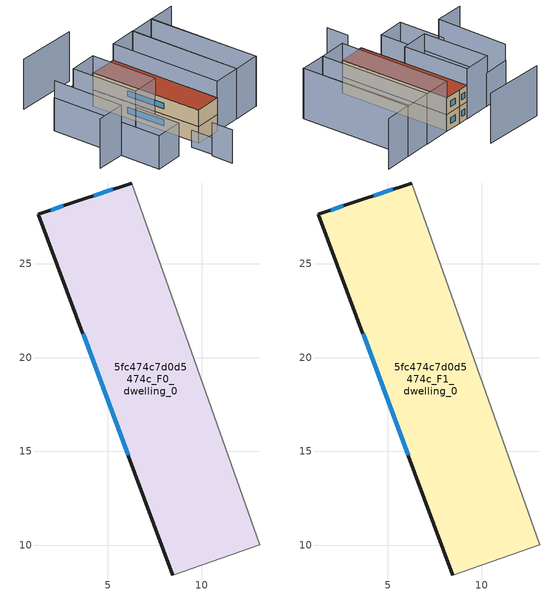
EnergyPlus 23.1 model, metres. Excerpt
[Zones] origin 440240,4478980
5fc474c7d0d5474c_F0_dwelling_0
 floor ground (EU_floor_Construction): 6.26,29.3 13.08,10.03 8.46,8.42 1.29,27.64 3.26,28.29 z0
 wall outside (EU_wall_Construction): 6.26,29.3 3.26,28.29 1.29,27.64 8.46,8.42 z0:3
 wall adiabatic (EU_wall_Construction): 8.46,8.42 13.08,10.03 6.26,29.3 z0:3
 window (EU_Window_Construction): 5.27,28.97 4.25,28.63 / 3.67,21.27 6.08,14.79 / 2.61,28.08 1.95,27.86 z0.99:2.01
5fc474c7d0d5474c_F1_dwelling_0
 floor to 5fc474c7d0d5474c_F0_dwelling_0 (EU_floor_Construction): 6.26,29.3 13.08,10.03 8.46,8.42 1.29,27.64 3.26,28.29 z3
 wall outside (EU_wall_Construction): 6.26,29.3 3.26,28.29 1.29,27.64 8.46,8.42 z3:6
 wall adiabatic (EU_wall_Construction): 8.46,8.42 13.08,10.03 6.26,29.3 z3:6
 window (EU_Window_Construction): 5.27,28.97 4.25,28.63 / 3.67,21.27 6.08,14.79 / 2.61,28.08 1.95,27.86 z3.99:5.01
 roof outside (EU_roof_Construction): 13.08,10.03 6.26,29.3 3.26,28.29 1.29,27.64 8.46,8.42 z6
shading: 7.93,3.86 9.28,0.13 / -1.3,4.96 -8.18,24.43 / -8.18,24.43 -3.38,26.13 / -3.38,26.13 3.49,6.66 / 3.49,6.66 -1.3,4.96 z0:6; 6.86,8.03 8.32,3.99 z0:3; -8.04,24.5 -3.81,12.03 / -3.81,12.03 -8.92,10.3 / 22.63,13.28 15.57,32.44 / 15.57,32.44 20.6,34.29 / 2.7,36.37 -8.26,32.95 / 13.08,10.01 6.26,29.3 / 6.26,29.3 11.07,31.01 / 11.07,31.01 17.9,11.71 / 17.9,11.71 13.08,10.01 / 0.61,14.58 -3.54,26.01 / -3.54,26.01 1.34,27.78 / 1.34,27.78 5.5,16.35 / 5.5,16.35 0.61,14.58 / 17.9,11.69 11.06,30.92 / 11.06,30.92 15.76,32.59 / 15.76,32.59 22.6,13.36 / 22.6,13.36 17.9,11.69 z0:9
[Building]
EU S2 Campaign: North Axis=0; Terrain=City; Solar Distribution=FullExterior
[Site:Location]
Madrid: Latitude=40.5; Longitude=-3.5; Time Zone=1; Elevation=609
[SizingPeriod:WeatherFileDays]
AnnualSizingPeriod: Begin Month=1; Begin Day of Month=1; End Month=12; End Day of Month=31; Day of Week for Start Day=Monday; Use Weather File Daylight Saving Period=No; Use Weather File Rain and Snow Indicators=No
[MATERIAL]
EU_InternalMass_Material: Roughness=MediumRough; Thickness=0.1; Conductivity=1; Density=1800; Specific Heat=900; Thermal Absorptance=0.9; Solar Absorptance=0.7; Visible Absorptance=0.7
[MATERIAL:NOMASS] Roughness=MediumRough; Thermal Absorptance=0.9; Solar Absorptance=0.7; Visible Absorptance=0.7
Name | Thermal Resistance
EU_wall_NoMass | 0.609216
EU_roof_NoMass | 0.513268
EU_floor_NoMass | 0.568163
[WINDOWMATERIAL:SIMPLEGLAZINGSYSTEM]
EU_Window_SimpleGlazing: UFactor=5.50606; Solar Heat Gain Coefficient=0.85; Visible Transmittance=0.85
[CONSTRUCTION]
EU_wall_Construction: EU_wall_NoMass
EU_roof_Construction: EU_roof_NoMass
EU_floor_Construction: EU_floor_NoMass
EU_Window_Construction: EU_Window_SimpleGlazing
EU_InternalMass_Construction: EU_InternalMass_Material
[ZONE] Type=1; Multiplier=1; Ceiling Height=autocalculate; Volume=310.968; Floor Area=autocalculate; Part of Total Floor Area=Yes
5fc474c7d0d5474c_F0_dwelling_0; 5fc474c7d0d5474c_F1_dwelling_0
[INTERNALMASS] Construction=EU_InternalMass_Construction; Surface Area=103.656
Name | Zone or ZoneList
5fc474c7d0d5474c_F0_dwelling_0_EU_InternalMass | 5fc474c7d0d5474c_F0_dwelling_0
5fc474c7d0d5474c_F1_dwelling_0_EU_InternalMass | 5fc474c7d0d5474c_F1_dwelling_0
[OTHEREQUIPMENT] Fuel Type=Electricity; Design Level Calculation Method=Watts/Area; Power per Zone Floor Area=1; Fraction Latent=0; Fraction Radiant=0; Fraction Lost=0; Carbon Dioxide Generation Rate=0; EndUse Subcategory=EU_Step8_InternalGains
Name | Zone or ZoneList or Space or SpaceList | Schedule
EU_Step8_InternalGain_5fc474c7d0d5474c_F0_dwelling_0_f000 | 5fc474c7d0d5474c_F0_dwelling_0 | EU_Step8_GainSchedule_5fc474c7d0d5474c_F0_dwelling_0_f000
EU_Step8_InternalGain_5fc474c7d0d5474c_F1_dwelling_0_f000 | 5fc474c7d0d5474c_F1_dwelling_0 | EU_Step8_GainSchedule_5fc474c7d0d5474c_F1_dwelling_0_f000
[ZONEVENTILATION:DESIGNFLOWRATE] Schedule=EU_AlwaysOn; Design Flow Rate Calculation Method=AirChanges/Hour; Air Changes per Hour=0.752966; Ventilation Type=Natural; Fan Pressure Rise=0; Fan Total Efficiency=1; Constant Term Coefficient=1; Temperature Term Coefficient=0; Velocity Term Coefficient=0; Velocity Squared Term Coefficient=0; Minimum Indoor Temperature=-100; Maximum Indoor Temperature=100; Delta Temperature=-100; Minimum Outdoor Temperature=-100; Maximum Outdoor Temperature=100; Maximum Wind Speed=40
Name | Zone or ZoneList or Space or SpaceList
EU_ConstantAir_5fc474c7d0d5474c_F0_dwelling_0 | 5fc474c7d0d5474c_F0_dwelling_0
EU_ConstantAir_5fc474c7d0d5474c_F1_dwelling_0 | 5fc474c7d0d5474c_F1_dwelling_0
[HVACTEMPLATE:THERMOSTAT] Constant Heating Setpoint=20; Constant Cooling Setpoint=50
EU_HeatOnly_5fc474c7d0d5474c_F0_dwelling_0; EU_HeatOnly_5fc474c7d0d5474c_F1_dwelling_0
[HVACTEMPLATE:ZONE:IDEALLOADSAIRSYSTEM] System Availability Schedule=EU_AlwaysOn; Maximum Heating Supply Air Temperature=50; Minimum Cooling Supply Air Temperature=13; Maximum Heating Supply Air Humidity Ratio=0.0156; Minimum Cooling Supply Air Humidity Ratio=0.0077; Heating Limit=NoLimit; Cooling Limit=NoLimit; Heating Availability Schedule=EU_AlwaysOn; Cooling Availability Schedule=EU_CoolingOff; Dehumidification Control Type=ConstantSensibleHeatRatio; Cooling Sensible Heat Ratio=0.7; Dehumidification Setpoint=60; Humidification Control Type=None; Humidification Setpoint=30; Outdoor Air Method=None; Outdoor Air Flow Rate per Person=0.00944; Outdoor Air Flow Rate per Zone Floor Area=0; Outdoor Air Flow Rate per Zone=0; Demand Controlled Ventilation Type=None; Outdoor Air Economizer Type=NoEconomizer; Heat Recovery Type=None; Sensible Heat Recovery Effectiveness=0.7; Latent Heat Recovery Effectiveness=0.65
Name | Template Thermostat
5fc474c7d0d5474c_F0_dwelling_0 | EU_HeatOnly_5fc474c7d0d5474c_F0_dwelling_0
5fc474c7d0d5474c_F1_dwelling_0 | EU_HeatOnly_5fc474c7d0d5474c_F1_dwelling_0
[SIZING:ZONE] Zone Cooling Design Supply Air Temperature Input Method=SupplyAirTemperature; Zone Cooling Design Supply Air Temperature=13; Zone Heating Design Supply Air Temperature Input Method=SupplyAirTemperature; Zone Heating Design Supply Air Temperature=50; Zone Cooling Design Supply Air Humidity Ratio=0.008; Zone Heating Design Supply Air Humidity Ratio=0.008; Cooling Design Air Flow Method=DesignDay; Cooling Design Air Flow Rate=0; Cooling Minimum Air Flow per Zone Floor Area=0.000762; Cooling Minimum Air Flow=0; Cooling Minimum Air Flow Fraction=0.2; Heating Design Air Flow Method=DesignDay; Heating Design Air Flow Rate=0; Heating Maximum Air Flow per Zone Floor Area=0.002032; Heating Maximum Air Flow=0.141576; Heating Maximum Air Flow Fraction=0.3; Account for Dedicated Outdoor Air System=No; Dedicated Outdoor Air System Control Strategy=NeutralSupplyAir; Dedicated Outdoor Air Low Setpoint Temperature for Design=autosize; Dedicated Outdoor Air High Setpoint Temperature for Design=autosize; Zone Load Sizing Method=Sensible Load Only No Latent Load; Zone Latent Cooling Design Supply Air Humidity Ratio Input Method=HumidityRatioDifference; Zone Cooling Design Supply Air Humidity Ratio Difference=0.005; Zone Latent Heating Design Supply Air Humidity Ratio Input Method=HumidityRatioDifference; Zone Humidification Design Supply Air Humidity Ratio Difference=0.005
5fc474c7d0d5474c_F0_dwelling_0; 5fc474c7d0d5474c_F1_dwelling_0
[SCHEDULE:CONSTANT]
Name | Hourly Value
EU_AlwaysOn | 1
EU_CoolingOff | 0
[SCHEDULE:FILE] Column Number=1; Rows to Skip at Top=0; Number of Hours of Data=8760; Column Separator=Comma; Interpolate to Timestep=No; Minutes per Item=60; Adjust Schedule for Daylight Savings=Yes
Name | File
EU_Step8_GainSchedule_5fc474c7d0d5474c_F0_dwelling_0_f000 | ../../schedules/5fc474c7d0d5474c/5fc474c7d0d5474c_F0_dwelling_0_f000_gain.csv
EU_Step8_GainSchedule_5fc474c7d0d5474c_F1_dwelling_0_f000 | ../../schedules/5fc474c7d0d5474c/5fc474c7d0d5474c_F1_dwelling_0_f000_gain.csv
